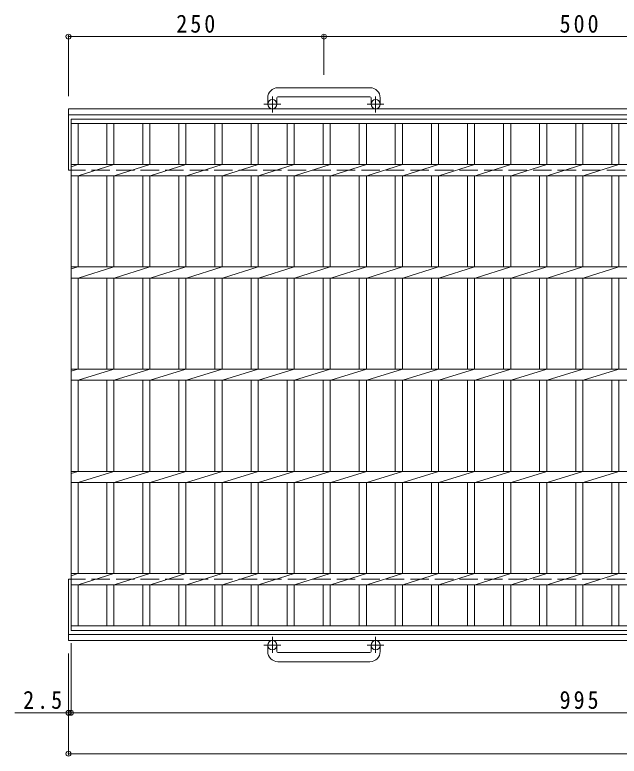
# Model space of a CAD drawing. Units: millimetres, scale not verified. Extents: x -947 to 979, y -824 to 644.
# Drawn here: x -947 to -356, y -211 to 514 of the extents above; entities that cross this region are included whole.
import ezdxf

# ---------------------------------------------------------------- set-up
doc = ezdxf.new("R2010")
doc.units = ezdxf.units.MM
doc.header["$LTSCALE"] = 6
doc.header["$PDMODE"] = 32
doc.header["$PDSIZE"] = 4.8
doc.linetypes.add('CHAIN1', pattern=[8, 5, -1, 1, -1])
doc.linetypes.add('DASHED3', pattern=[4, 3, -1])
for name, color, linetype, lineweight in [('B-1_ピット', 2, 'Continuous', 9), ('B-2_蓋', 3, 'Continuous', 9), ('B-4_寸法', 7, 'Continuous', 9)]:
    doc.layers.add(name, color=color, linetype=linetype, lineweight=lineweight)
doc.styles.add('ＭＳ ゴシック', font='')
doc.styles.get('ＭＳ ゴシック').set_extended_font_data('MS Gothic')

msp = doc.modelspace()

# ---------------------------------------------------------------- linework, layer by layer
at = {"layer": 'B-1_ピット'}
for p, q in [((-599.326, 442.285), (-689.326, 442.285)), ((-699.326, 432.285), (-699.326, 426.186)), ((-690.326, 432.285), (-690.326, 426.186)), ((-689.326, 433.285), (-599.326, 433.285)), ((-598.326, 432.285), (-598.326, 426.186)), ((-589.326, 432.285), (-589.326, 426.186)), ((-894.326, 361.686), (-894.326, 421.685)), ((250.269, 421.685), (-894.326, 421.685)), ((250.269, 415.685), (-894.326, 415.685)), ((-894.326, -38.315), (-894.326, -98.315)), ((250.269, -92.315), (-894.326, -92.315)), ((250.269, -98.315), (-894.326, -98.315)), ((-699.326, -108.915), (-699.326, -102.815)), ((-690.326, -108.915), (-690.326, -102.815)), ((-598.326, -108.915), (-598.326, -102.815)), ((-589.326, -108.915), (-589.326, -102.815)), ((-689.326, -109.915), (-599.326, -109.915)), ((-599.326, -118.915), (-689.326, -118.915))]:
    msp.add_line(p, q, dxfattribs=at)
at = {"layer": 'B-1_ピット', "linetype": 'CHAIN1'}
for p, q in [((-694.826, 418.078), (-694.826, 433.676)), ((-593.825, 418.078), (-593.825, 433.676)), ((-686.663, 426.186), (-703.07, 426.186)), ((-585.663, 426.186), (-602.07, 426.186)), ((-694.826, -94.708), (-694.826, -110.305)), ((-593.825, -94.708), (-593.825, -110.305)), ((-686.663, -102.815), (-703.07, -102.815)), ((-585.663, -102.815), (-602.07, -102.815))]:
    msp.add_line(p, q, dxfattribs=at)
at = {"layer": 'B-1_ピット', "linetype": 'DASHED3'}
for p, q in [((250.269, 361.686), (-894.326, 361.686)), ((250.269, -38.315), (-894.326, -38.315))]:
    msp.add_line(p, q, dxfattribs=at)
at = {"layer": 'B-1_ピット'}
for centre in [(-694.826, 426.186), (-593.826, 426.186), (-694.826, -102.815), (-593.826, -102.815)]:
    msp.add_circle(centre, 4.5, dxfattribs=at)
for centre, radius, start, end in [((-689.326, 432.285), 10, 90, 180), ((-599.326, 432.285), 10, 0, 90), ((-689.326, 432.285), 1, 90, 180), ((-599.326, 432.285), 1, 0, 90), ((-689.326, -108.915), 10, 180, 270), ((-689.326, -108.915), 1, 180, 270), ((-599.326, -108.915), 10, 270, 0), ((-599.326, -108.915), 1, 270, 0)]:
    msp.add_arc(centre, radius, start, end, dxfattribs=at)
at = {"layer": 'B-2_蓋'}
for p, q in [((-891.826, 411.685), (103.175, 411.685)), ((-891.826, -88.315), (-891.826, 411.685)), ((-891.826, 407.186), (103.175, 407.186)), ((-884.825, 367.185), (-884.825, 407.186)), ((-856.926, 407.186), (-856.926, 367.185)), ((-849.926, 407.186), (-849.926, 367.185)), ((-821.625, 407.186), (-821.625, 367.185)), ((-814.625, 407.186), (-814.625, 367.185)), ((-786.325, 407.186), (-786.325, 367.185)), ((-779.325, 407.186), (-779.325, 367.185)), ((-751.025, 407.186), (-751.025, 367.185)), ((-744.026, 407.186), (-744.026, 367.185)), ((-715.725, 407.186), (-715.725, 367.185)), ((-708.725, 407.186), (-708.725, 367.185)), ((-680.425, 407.186), (-680.425, 367.185)), ((-673.425, 407.186), (-673.425, 367.185)), ((-645.125, 407.186), (-645.125, 367.185)), ((-638.126, 407.186), (-638.126, 367.185)), ((-609.825, 407.186), (-609.825, 367.185)), ((-602.825, 407.186), (-602.825, 367.185)), ((-574.525, 407.186), (-574.525, 367.185)), ((-567.525, 407.186), (-567.525, 367.185)), ((-539.225, 407.186), (-539.225, 367.185)), ((-532.225, 407.186), (-532.225, 367.185)), ((-503.925, 407.186), (-503.925, 367.185)), ((-496.925, 407.186), (-496.925, 367.185)), ((-468.626, 407.186), (-468.626, 367.185)), ((-461.626, 407.186), (-461.626, 367.185)), ((-433.325, 407.186), (-433.325, 367.185)), ((-426.325, 407.186), (-426.325, 367.185)), ((-398.025, 407.186), (-398.025, 367.185)), ((-391.025, 407.186), (-391.025, 367.185)), ((-362.726, 407.186), (-362.726, 367.185)), ((-355.726, 407.186), (-355.726, 367.185)), ((-891.826, 367.185), (103.175, 367.185)), ((-891.826, 365.105), (-885.225, 367.185)), ((-884.825, 356.186), (-849.926, 367.185)), ((-849.525, 356.186), (-814.625, 367.185)), ((-814.225, 356.186), (-779.326, 367.185)), ((-778.925, 356.186), (-744.026, 367.185)), ((-743.625, 356.186), (-708.726, 367.185)), ((-708.325, 356.186), (-673.426, 367.185)), ((-673.025, 356.186), (-638.126, 367.185)), ((-637.725, 356.186), (-602.826, 367.185)), ((-602.425, 356.186), (-567.526, 367.185)), ((-567.125, 356.186), (-532.225, 367.185)), ((-531.825, 356.186), (-496.926, 367.185)), ((-496.525, 356.186), (-461.626, 367.185)), ((-461.225, 356.186), (-426.326, 367.185)), ((-425.925, 356.186), (-391.026, 367.185)), ((-390.625, 356.186), (-355.726, 367.185)), ((-891.826, 356.186), (103.175, 356.186)), ((-884.825, 267.185), (-884.825, 356.186)), ((-856.926, 356.186), (-856.926, 267.185)), ((-849.926, 356.186), (-849.926, 267.185)), ((-821.625, 356.186), (-821.625, 267.185)), ((-814.625, 356.186), (-814.625, 267.185)), ((-786.325, 356.186), (-786.325, 267.185)), ((-779.325, 356.186), (-779.325, 267.185)), ((-751.025, 356.186), (-751.025, 267.185)), ((-744.026, 356.186), (-744.026, 267.185)), ((-715.725, 356.186), (-715.725, 267.185)), ((-708.725, 356.186), (-708.725, 267.185)), ((-680.425, 356.186), (-680.425, 267.185)), ((-673.425, 356.186), (-673.425, 267.185)), ((-645.125, 356.186), (-645.125, 267.185)), ((-638.126, 356.186), (-638.126, 267.185)), ((-609.825, 356.186), (-609.825, 267.185)), ((-602.825, 356.186), (-602.825, 267.185)), ((-574.525, 356.186), (-574.525, 267.185)), ((-567.525, 356.186), (-567.525, 267.185)), ((-539.225, 356.186), (-539.225, 267.185)), ((-532.225, 356.186), (-532.225, 267.185)), ((-503.925, 356.186), (-503.925, 267.185)), ((-496.925, 356.186), (-496.925, 267.185)), ((-468.626, 356.186), (-468.626, 267.185)), ((-461.626, 356.186), (-461.626, 267.185)), ((-433.325, 356.186), (-433.325, 267.185)), ((-426.325, 356.186), (-426.325, 267.185)), ((-398.025, 356.186), (-398.025, 267.185)), ((-391.025, 356.186), (-391.025, 267.185)), ((-362.726, 356.186), (-362.726, 267.185)), ((-355.726, 356.186), (-355.726, 267.185)), ((-891.826, 267.186), (103.175, 267.186)), ((-891.826, 265.105), (-885.225, 267.186)), ((-884.825, 256.186), (-849.926, 267.186)), ((-849.525, 256.186), (-814.625, 267.186)), ((-814.225, 256.186), (-779.326, 267.186)), ((-778.925, 256.186), (-744.026, 267.186)), ((-743.625, 256.186), (-708.726, 267.186)), ((-708.325, 256.186), (-673.426, 267.186)), ((-673.025, 256.186), (-638.126, 267.186)), ((-637.725, 256.186), (-602.826, 267.186)), ((-602.425, 256.186), (-567.526, 267.186)), ((-567.125, 256.186), (-532.225, 267.186)), ((-531.825, 256.186), (-496.926, 267.186)), ((-496.525, 256.186), (-461.626, 267.186)), ((-461.225, 256.186), (-426.326, 267.186)), ((-425.925, 256.186), (-391.026, 267.186)), ((-390.625, 256.186), (-355.726, 267.186)), ((-891.826, 256.186), (103.175, 256.186)), ((-884.825, 167.185), (-884.825, 256.186)), ((-856.926, 256.186), (-856.926, 167.185)), ((-849.926, 256.186), (-849.926, 167.185)), ((-821.625, 256.186), (-821.625, 167.185)), ((-814.625, 256.186), (-814.625, 167.185)), ((-786.325, 256.186), (-786.325, 167.185)), ((-779.325, 256.186), (-779.325, 167.185)), ((-751.025, 256.186), (-751.025, 167.185)), ((-744.026, 256.186), (-744.026, 167.185)), ((-715.725, 256.186), (-715.725, 167.185)), ((-708.725, 256.186), (-708.725, 167.185)), ((-680.425, 256.186), (-680.425, 167.185)), ((-673.425, 256.186), (-673.425, 167.185)), ((-645.125, 256.186), (-645.125, 167.185)), ((-638.126, 256.186), (-638.126, 167.185)), ((-609.825, 256.186), (-609.825, 167.185)), ((-602.825, 256.186), (-602.825, 167.185)), ((-574.525, 256.186), (-574.525, 167.185)), ((-567.525, 256.186), (-567.525, 167.185)), ((-539.225, 256.186), (-539.225, 167.185)), ((-532.225, 256.186), (-532.225, 167.185)), ((-503.925, 256.186), (-503.925, 167.185)), ((-496.925, 256.186), (-496.925, 167.185)), ((-468.626, 256.186), (-468.626, 167.185)), ((-461.626, 256.186), (-461.626, 167.185)), ((-433.325, 256.186), (-433.325, 167.185)), ((-426.325, 256.186), (-426.325, 167.185)), ((-398.025, 256.186), (-398.025, 167.185)), ((-391.025, 256.186), (-391.025, 167.185)), ((-362.726, 256.186), (-362.726, 167.185)), ((-355.726, 256.186), (-355.726, 167.185)), ((-891.826, 167.185), (103.175, 167.185)), ((-891.826, 165.105), (-885.225, 167.185)), ((-884.825, 156.186), (-849.926, 167.185)), ((-849.525, 156.186), (-814.625, 167.185)), ((-814.225, 156.186), (-779.326, 167.185)), ((-778.925, 156.186), (-744.026, 167.185)), ((-743.625, 156.186), (-708.726, 167.185)), ((-708.325, 156.186), (-673.426, 167.185)), ((-673.025, 156.186), (-638.126, 167.185)), ((-637.725, 156.186), (-602.826, 167.185)), ((-602.425, 156.186), (-567.526, 167.185)), ((-567.125, 156.186), (-532.225, 167.185)), ((-531.825, 156.186), (-496.926, 167.185)), ((-496.525, 156.186), (-461.626, 167.185)), ((-461.225, 156.186), (-426.326, 167.185)), ((-425.925, 156.186), (-391.026, 167.185)), ((-390.625, 156.186), (-355.726, 167.185)), ((-891.826, 156.186), (103.175, 156.186)), ((-884.825, 67.185), (-884.825, 156.186)), ((-856.926, 156.186), (-856.926, 67.185)), ((-849.926, 156.186), (-849.926, 67.185)), ((-821.625, 156.186), (-821.625, 67.185)), ((-814.625, 156.186), (-814.625, 67.185)), ((-786.325, 156.186), (-786.325, 67.185)), ((-779.325, 156.186), (-779.325, 67.185)), ((-751.025, 156.186), (-751.025, 67.185)), ((-744.026, 156.186), (-744.026, 67.185)), ((-715.725, 156.186), (-715.725, 67.185)), ((-708.725, 156.186), (-708.725, 67.185)), ((-680.425, 156.186), (-680.425, 67.185)), ((-673.425, 156.186), (-673.425, 67.185)), ((-645.125, 156.186), (-645.125, 67.185)), ((-638.126, 156.186), (-638.126, 67.185)), ((-609.825, 156.186), (-609.825, 67.185)), ((-602.825, 156.186), (-602.825, 67.185)), ((-574.525, 156.186), (-574.525, 67.185)), ((-567.525, 156.186), (-567.525, 67.185)), ((-539.225, 156.186), (-539.225, 67.185)), ((-532.225, 156.186), (-532.225, 67.185)), ((-503.925, 156.186), (-503.925, 67.185)), ((-496.925, 156.186), (-496.925, 67.185)), ((-468.626, 156.186), (-468.626, 67.185)), ((-461.626, 156.186), (-461.626, 67.185)), ((-433.325, 156.186), (-433.325, 67.185)), ((-426.325, 156.186), (-426.325, 67.185)), ((-398.025, 156.186), (-398.025, 67.185)), ((-391.025, 156.186), (-391.025, 67.185)), ((-362.726, 156.186), (-362.726, 67.185)), ((-355.726, 156.186), (-355.726, 67.185)), ((-891.826, 67.185), (103.175, 67.185)), ((-891.826, 65.105), (-885.225, 67.185)), ((-884.825, 56.186), (-849.926, 67.185)), ((-849.525, 56.186), (-814.625, 67.185)), ((-814.225, 56.186), (-779.326, 67.185)), ((-778.925, 56.186), (-744.026, 67.185)), ((-743.625, 56.186), (-708.726, 67.185)), ((-708.325, 56.186), (-673.426, 67.185)), ((-673.025, 56.186), (-638.126, 67.185)), ((-637.725, 56.186), (-602.826, 67.185)), ((-602.425, 56.186), (-567.526, 67.185)), ((-567.125, 56.186), (-532.225, 67.185)), ((-531.825, 56.186), (-496.926, 67.185)), ((-496.525, 56.186), (-461.626, 67.185)), ((-461.225, 56.186), (-426.326, 67.185)), ((-425.925, 56.186), (-391.026, 67.185)), ((-390.625, 56.186), (-355.726, 67.185)), ((-891.826, 56.186), (103.175, 56.186)), ((-884.825, -32.815), (-884.825, 56.186)), ((-856.926, 56.186), (-856.926, -32.815)), ((-849.926, 56.186), (-849.926, -32.815)), ((-821.625, 56.186), (-821.625, -32.815)), ((-814.625, 56.186), (-814.625, -32.815)), ((-786.325, 56.186), (-786.325, -32.815)), ((-779.325, 56.186), (-779.325, -32.815)), ((-751.025, 56.186), (-751.025, -32.815)), ((-744.026, 56.186), (-744.026, -32.815)), ((-715.725, 56.186), (-715.725, -32.815)), ((-708.725, 56.186), (-708.725, -32.815)), ((-680.425, 56.186), (-680.425, -32.815)), ((-673.425, 56.186), (-673.425, -32.815)), ((-645.125, 56.186), (-645.125, -32.815)), ((-638.126, 56.186), (-638.126, -32.815)), ((-609.825, 56.186), (-609.825, -32.815)), ((-602.825, 56.186), (-602.825, -32.815)), ((-574.525, 56.186), (-574.525, -32.815)), ((-567.525, 56.186), (-567.525, -32.815)), ((-539.225, 56.186), (-539.225, -32.815)), ((-532.225, 56.186), (-532.225, -32.815)), ((-503.925, 56.186), (-503.925, -32.815)), ((-496.925, 56.186), (-496.925, -32.815)), ((-468.626, 56.186), (-468.626, -32.815)), ((-461.626, 56.186), (-461.626, -32.815)), ((-433.325, 56.186), (-433.325, -32.815)), ((-426.325, 56.186), (-426.325, -32.815)), ((-398.025, 56.186), (-398.025, -32.815)), ((-391.025, 56.186), (-391.025, -32.815)), ((-362.726, 56.186), (-362.726, -32.815)), ((-355.726, 56.186), (-355.726, -32.815)), ((-891.826, -32.815), (103.175, -32.815)), ((-891.826, -34.895), (-885.225, -32.815)), ((-884.825, -43.814), (-849.926, -32.815)), ((-849.525, -43.814), (-814.625, -32.815)), ((-814.225, -43.814), (-779.326, -32.815)), ((-778.925, -43.814), (-744.026, -32.815)), ((-743.625, -43.814), (-708.726, -32.815)), ((-708.325, -43.814), (-673.426, -32.815)), ((-673.025, -43.814), (-638.126, -32.815)), ((-637.725, -43.814), (-602.826, -32.815)), ((-602.425, -43.814), (-567.526, -32.815)), ((-567.125, -43.814), (-532.225, -32.815)), ((-531.825, -43.814), (-496.926, -32.815)), ((-496.525, -43.814), (-461.626, -32.815)), ((-461.225, -43.814), (-426.326, -32.815)), ((-425.925, -43.814), (-391.026, -32.815)), ((-390.625, -43.814), (-355.726, -32.815)), ((-891.826, -43.815), (103.175, -43.815)), ((-884.825, -83.815), (-884.825, -43.815)), ((-856.926, -43.815), (-856.926, -83.815)), ((-849.926, -43.815), (-849.926, -83.815)), ((-821.625, -43.815), (-821.625, -83.815)), ((-814.625, -43.815), (-814.625, -83.815)), ((-786.325, -43.815), (-786.325, -83.815)), ((-779.325, -43.815), (-779.325, -83.815)), ((-751.025, -43.815), (-751.025, -83.815)), ((-744.026, -43.815), (-744.026, -83.815)), ((-715.725, -43.815), (-715.725, -83.815)), ((-708.725, -43.815), (-708.725, -83.815)), ((-680.425, -43.815), (-680.425, -83.815)), ((-673.425, -43.815), (-673.425, -83.815)), ((-645.125, -43.815), (-645.125, -83.815)), ((-638.126, -43.815), (-638.126, -83.815)), ((-609.825, -43.815), (-609.825, -83.815)), ((-602.825, -43.815), (-602.825, -83.815)), ((-574.525, -43.815), (-574.525, -83.815)), ((-567.525, -43.815), (-567.525, -83.815)), ((-539.225, -43.815), (-539.225, -83.815)), ((-532.225, -43.815), (-532.225, -83.815)), ((-503.925, -43.815), (-503.925, -83.815)), ((-496.925, -43.815), (-496.925, -83.815)), ((-468.626, -43.815), (-468.626, -83.815)), ((-461.626, -43.815), (-461.626, -83.815)), ((-433.325, -43.815), (-433.325, -83.815)), ((-426.325, -43.815), (-426.325, -83.815)), ((-398.025, -43.815), (-398.025, -83.815)), ((-391.025, -43.815), (-391.025, -83.815)), ((-362.726, -43.815), (-362.726, -83.815)), ((-355.726, -43.815), (-355.726, -83.815)), ((103.175, -83.815), (-891.826, -83.815)), ((103.175, -88.315), (-891.826, -88.315))]:
    msp.add_line(p, q, dxfattribs=at)
at = {"layer": 'B-4_寸法'}
for p, q in [((-894.326, 434.185), (-894.326, 493.785)), ((-644.326, 454.785), (-644.326, 493.785)), ((-894.326, 492.285), (250.269, 492.285)), ((-891.826, -100.815), (-891.826, -170.415)), ((-894.326, -110.815), (-894.326, -210.415)), ((-946.792, -168.915), (252.217, -168.915)), ((-894.326, -208.915), (252.217, -208.915))]:
    msp.add_line(p, q, dxfattribs=at)
for p in [(-894.326, 492.285), (-644.326, 492.285), (-894.326, -168.915), (-891.826, -168.915), (-894.326, -208.915)]:
    msp.add_point(p, dxfattribs=at)

# ---------------------------------------------------------------- texts
at = {"layer": 'B-4_寸法', "color": 2, "char_height": 17.6, "attachment_point": 7, "style": 'ＭＳ ゴシック'}
for s, insert in [('\\T1.27;\\W0.9;250', (-788.826, 495.885)), ('\\T1.27;\\W0.9;500', (-413.826, 495.885)), ('\\T1.27;\\W0.9;2.5', (-938.647, -165.315)), ('\\T1.27;\\W0.9;995', (-413.826, -165.315))]:
    msp.add_mtext(s, dxfattribs=dict(at, insert=insert))

doc.saveas('drawing.dxf')
